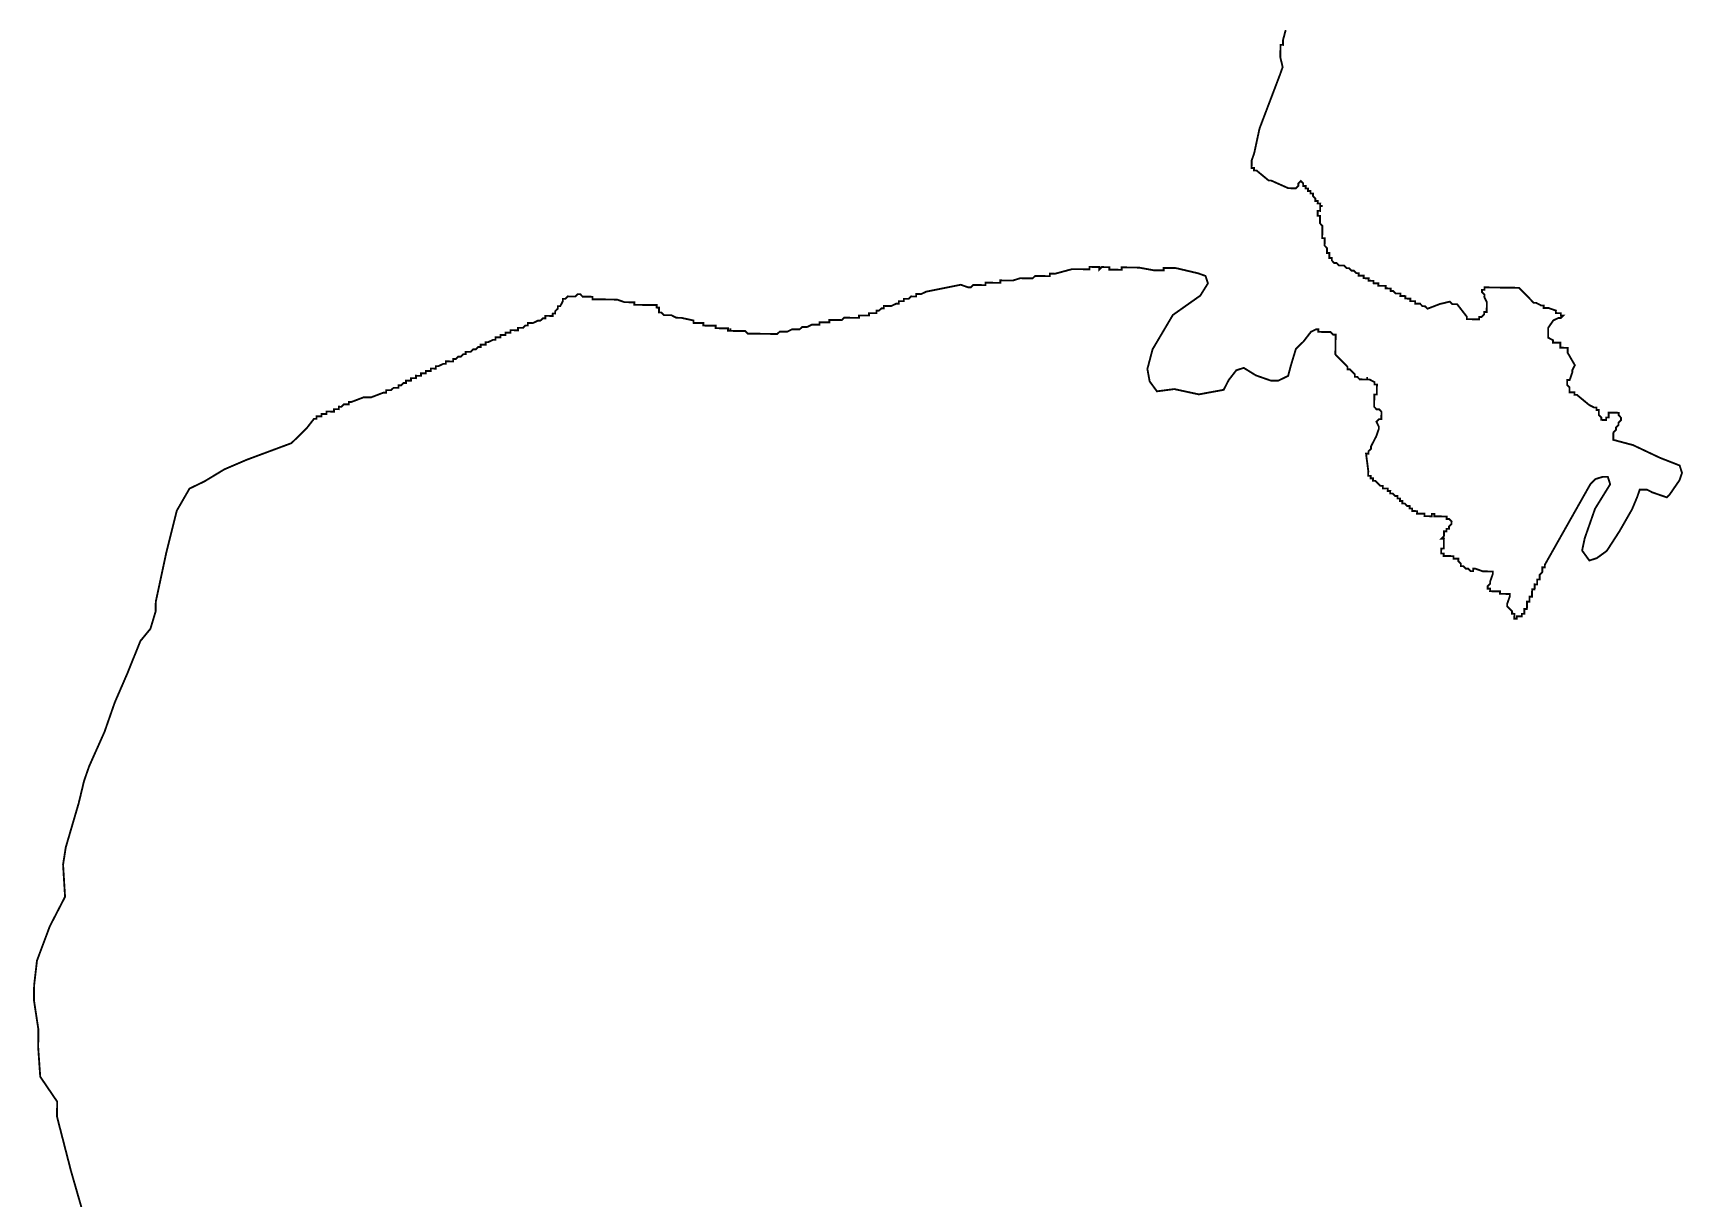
# Model space of a CAD drawing. Header units: metres. Extents: x 257673 to 289848, y 2129691 to 2228029.
# Drawn here: x 260315 to 262959, y 2220556 to 2222424 of the extents above; entities that cross this region are included whole.
import ezdxf

# ---------------------------------------------------------------- set-up
doc = ezdxf.new("R2010")
doc.units = ezdxf.units.M
doc.header["$MEASUREMENT"] = 0
doc.layers.add('HAZARDS LINE', color=1, linetype='Continuous')

msp = doc.modelspace()

# ---------------------------------------------------------------- linework, layer by layer
at = {"layer": 'HAZARDS LINE', "lineweight": 18}
msp.add_lwpolyline([(260499.9, 2220166.1, 2.97, 2.97, 0), (260375.4, 2220599.6, 2.97, 2.97, 0), (260352.9, 2220687, 2.97, 2.97, 0), (260353.3, 2220710.8, 2.97, 2.97, 0), (260326.1, 2220750.8, 2.97, 2.97, 0), (260322.8, 2220798.3, 2.97, 2.97, 0), (260323.2, 2220826.1, 2.97, 2.97, 0), (260316, 2220873.7, 2.97, 2.97, 0), (260316.3, 2220897.4, 2.97, 2.97, 0), (260320.9, 2220937, 2.97, 2.97, 0), (260341.5, 2220992.1, 2.97, 2.97, 0), (260353.7, 2221015.7, 2.97, 2.97, 0), (260365.9, 2221039.3, 2.97, 2.97, 0), (260362.7, 2221090.8, 2.97, 2.97, 0), (260367, 2221118.5, 2.97, 2.97, 0), (260387.8, 2221189.5, 2.97, 2.97, 0), (260396.3, 2221225, 2.97, 2.97, 0), (260404.5, 2221248.6, 2.97, 2.97, 0), (260429.1, 2221303.7, 2.97, 2.97, 0), (260445.6, 2221351, 2.97, 2.97, 0), (260466.1, 2221398.3, 2.97, 2.97, 0), (260486.6, 2221449.4, 2.97, 2.97, 0), (260502.7, 2221469, 2.97, 2.97, 0), (260511, 2221496.6, 2.97, 2.97, 0), (260511.3, 2221512.5, 2.97, 2.97, 0), (260528.2, 2221591.4, 2.97, 2.97, 0), (260545, 2221658.5, 2.97, 2.97, 0), (260565.3, 2221693.8, 2.97, 2.97, 0), (260589.3, 2221705.4, 2.97, 2.97, 0), (260621.2, 2221724.7, 2.97, 2.97, 0), (260657.1, 2221740.1, 2.97, 2.97, 0), (260728.7, 2221766.7, 2.97, 2.97, 0), (260752.8, 2221790.2, 2.97, 2.97, 0), (260764.9, 2221805.8, 2.97, 2.97, 0), (260768.9, 2221805.8, 2.97, 2.97, 0), (260768.9, 2221809.7, 2.97, 2.97, 0), (260772.9, 2221809.7, 2.97, 2.97, 0), (260776.9, 2221809.6, 2.97, 2.97, 0), (260776.9, 2221813.6, 2.97, 2.97, 0), (260780.9, 2221813.5, 2.97, 2.97, 0), (260784.8, 2221813.5, 2.97, 2.97, 0), (260784.9, 2221817.4, 2.97, 2.97, 0), (260788.9, 2221817.4, 2.97, 2.97, 0), (260792.8, 2221817.3, 2.97, 2.97, 0), (260796.8, 2221817.3, 2.97, 2.97, 0), (260796.8, 2221821.2, 2.97, 2.97, 0), (260800.8, 2221821.2, 2.97, 2.97, 0), (260804.7, 2221821.1, 2.97, 2.97, 0), (260804.8, 2221825.1, 2.97, 2.97, 0), (260808.8, 2221825, 2.97, 2.97, 0), (260812.8, 2221828.9, 2.97, 2.97, 0), (260816.7, 2221828.9, 2.97, 2.97, 0), (260820.7, 2221828.8, 2.97, 2.97, 0), (260820.8, 2221832.8, 2.97, 2.97, 0), (260824.7, 2221832.7, 2.97, 2.97, 0), (260844.6, 2221840.3, 2.97, 2.97, 0), (260848.6, 2221840.3, 2.97, 2.97, 0), (260852.5, 2221840.2, 2.97, 2.97, 0), (260856.5, 2221840.2, 2.97, 2.97, 0), (260876.4, 2221847.8, 2.97, 2.97, 0), (260880.4, 2221847.7, 2.97, 2.97, 0), (260880.4, 2221851.7, 2.97, 2.97, 0), (260884.4, 2221851.6, 2.97, 2.97, 0), (260888.3, 2221851.6, 2.97, 2.97, 0), (260892.4, 2221855.5, 2.97, 2.97, 0), (260896.3, 2221855.4, 2.97, 2.97, 0), (260900.3, 2221855.4, 2.97, 2.97, 0), (260900.3, 2221859.3, 2.97, 2.97, 0), (260904.3, 2221859.3, 2.97, 2.97, 0), (260908.3, 2221863.2, 2.97, 2.97, 0), (260912.3, 2221863.1, 2.97, 2.97, 0), (260912.3, 2221867.1, 2.97, 2.97, 0), (260916.3, 2221867, 2.97, 2.97, 0), (260920.2, 2221867, 2.97, 2.97, 0), (260920.3, 2221870.9, 2.97, 2.97, 0), (260924.2, 2221870.9, 2.97, 2.97, 0), (260928.2, 2221870.8, 2.97, 2.97, 0), (260928.3, 2221874.8, 2.97, 2.97, 0), (260932.2, 2221874.7, 2.97, 2.97, 0), (260936.2, 2221874.7, 2.97, 2.97, 0), (260936.2, 2221878.6, 2.97, 2.97, 0), (260940.2, 2221878.6, 2.97, 2.97, 0), (260944.2, 2221878.5, 2.97, 2.97, 0), (260944.2, 2221882.5, 2.97, 2.97, 0), (260948.2, 2221882.4, 2.97, 2.97, 0), (260952.1, 2221882.4, 2.97, 2.97, 0), (260952.2, 2221886.3, 2.97, 2.97, 0), (260956.1, 2221886.3, 2.97, 2.97, 0), (260960.1, 2221886.2, 2.97, 2.97, 0), (260960.2, 2221890.2, 2.97, 2.97, 0), (260964.1, 2221890.1, 2.97, 2.97, 0), (260972.1, 2221893.9, 2.97, 2.97, 0), (260976.1, 2221893.9, 2.97, 2.97, 0), (260976.1, 2221897.9, 2.97, 2.97, 0), (260980.1, 2221897.8, 2.97, 2.97, 0), (260984, 2221897.7, 2.97, 2.97, 0), (260988, 2221897.7, 2.97, 2.97, 0), (260988, 2221901.6, 2.97, 2.97, 0), (260992, 2221901.6, 2.97, 2.97, 0), (260996, 2221905.5, 2.97, 2.97, 0), (261000, 2221905.4, 2.97, 2.97, 0), (261004, 2221909.3, 2.97, 2.97, 0), (261008, 2221909.3, 2.97, 2.97, 0), (261008, 2221913.2, 2.97, 2.97, 0), (261012, 2221913.2, 2.97, 2.97, 0), (261015.9, 2221913.1, 2.97, 2.97, 0), (261019.9, 2221917, 2.97, 2.97, 0), (261023.9, 2221917, 2.97, 2.97, 0), (261027.9, 2221920.9, 2.97, 2.97, 0), (261031.9, 2221920.8, 2.97, 2.97, 0), (261031.9, 2221924.8, 2.97, 2.97, 0), (261035.9, 2221924.7, 2.97, 2.97, 0), (261039.9, 2221924.7, 2.97, 2.97, 0), (261039.9, 2221928.6, 2.97, 2.97, 0), (261043.9, 2221928.6, 2.97, 2.97, 0), (261051.8, 2221932.4, 2.97, 2.97, 0), (261055.8, 2221932.3, 2.97, 2.97, 0), (261055.9, 2221936.3, 2.97, 2.97, 0), (261059.8, 2221936.3, 2.97, 2.97, 0), (261063.8, 2221936.2, 2.97, 2.97, 0), (261063.8, 2221940.2, 2.97, 2.97, 0), (261067.8, 2221940.1, 2.97, 2.97, 0), (261071.7, 2221940, 2.97, 2.97, 0), (261071.8, 2221944, 2.97, 2.97, 0), (261075.8, 2221943.9, 2.97, 2.97, 0), (261079.7, 2221943.9, 2.97, 2.97, 0), (261079.8, 2221947.8, 2.97, 2.97, 0), (261083.7, 2221947.8, 2.97, 2.97, 0), (261087.7, 2221947.7, 2.97, 2.97, 0), (261091.7, 2221947.7, 2.97, 2.97, 0), (261091.7, 2221951.6, 2.97, 2.97, 0), (261095.7, 2221951.6, 2.97, 2.97, 0), (261099.6, 2221951.5, 2.97, 2.97, 0), (261103.6, 2221955.4, 2.97, 2.97, 0), (261107.6, 2221955.4, 2.97, 2.97, 0), (261107.7, 2221959.3, 2.97, 2.97, 0), (261111.6, 2221959.3, 2.97, 2.97, 0), (261115.6, 2221959.2, 2.97, 2.97, 0), (261123.6, 2221963.1, 2.97, 2.97, 0), (261127.5, 2221963, 2.97, 2.97, 0), (261131.5, 2221966.9, 2.97, 2.97, 0), (261135.5, 2221966.8, 2.97, 2.97, 0), (261135.5, 2221970.8, 2.97, 2.97, 0), (261139.5, 2221970.8, 2.97, 2.97, 0), (261143.5, 2221970.7, 2.97, 2.97, 0), (261147.4, 2221970.6, 2.97, 2.97, 0), (261147.5, 2221974.6, 2.97, 2.97, 0), (261151.4, 2221974.5, 2.97, 2.97, 0), (261151.5, 2221978.5, 2.97, 2.97, 0), (261155.5, 2221982.4, 2.97, 2.97, 0), (261155.6, 2221986.4, 2.97, 2.97, 0), (261159.5, 2221986.3, 2.97, 2.97, 0), (261163.6, 2221994.2, 2.97, 2.97, 0), (261163.7, 2221998.1, 2.97, 2.97, 0), (261167.6, 2221998.1, 2.97, 2.97, 0), (261171.6, 2222002, 2.97, 2.97, 0), (261175.6, 2222001.9, 2.97, 2.97, 0), (261183.5, 2222001.8, 2.97, 2.97, 0), (261187.5, 2222005.7, 2.97, 2.97, 0), (261191.5, 2222005.6, 2.97, 2.97, 0), (261195.4, 2222001.6, 2.97, 2.97, 0), (261199.3, 2222001.6, 2.97, 2.97, 0), (261203.3, 2222001.5, 2.97, 2.97, 0), (261207.3, 2222001.5, 2.97, 2.97, 0), (261211.2, 2222001.4, 2.97, 2.97, 0), (261211.2, 2221997.4, 2.97, 2.97, 0), (261215.1, 2221997.4, 2.97, 2.97, 0), (261219.1, 2221997.3, 2.97, 2.97, 0), (261223, 2221997.3, 2.97, 2.97, 0), (261227, 2221997.2, 2.97, 2.97, 0), (261231, 2221997.2, 2.97, 2.97, 0), (261234.9, 2221997.1, 2.97, 2.97, 0), (261238.9, 2221997, 2.97, 2.97, 0), (261242.8, 2221997, 2.97, 2.97, 0), (261246.8, 2221996.9, 2.97, 2.97, 0), (261250.7, 2221996.9, 2.97, 2.97, 0), (261262.6, 2221992.7, 2.97, 2.97, 0), (261266.5, 2221992.7, 2.97, 2.97, 0), (261278.4, 2221992.5, 2.97, 2.97, 0), (261278.3, 2221988.6, 2.97, 2.97, 0), (261282.3, 2221988.5, 2.97, 2.97, 0), (261286.3, 2221988.4, 2.97, 2.97, 0), (261290.2, 2221988.4, 2.97, 2.97, 0), (261294.2, 2221988.3, 2.97, 2.97, 0), (261298.1, 2221988.3, 2.97, 2.97, 0), (261302.1, 2221988.2, 2.97, 2.97, 0), (261306.1, 2221988.2, 2.97, 2.97, 0), (261310, 2221988.1, 2.97, 2.97, 0), (261314, 2221988.1, 2.97, 2.97, 0), (261313.9, 2221984.1, 2.97, 2.97, 0), (261317.9, 2221984, 2.97, 2.97, 0), (261317.8, 2221980.1, 2.97, 2.97, 0), (261317.8, 2221976.1, 2.97, 2.97, 0), (261321.7, 2221976.1, 2.97, 2.97, 0), (261325.6, 2221972, 2.97, 2.97, 0), (261329.6, 2221972, 2.97, 2.97, 0), (261333.5, 2221971.9, 2.97, 2.97, 0), (261337.5, 2221971.9, 2.97, 2.97, 0), (261345.4, 2221967.8, 2.97, 2.97, 0), (261353.3, 2221967.7, 2.97, 2.97, 0), (261373, 2221963.4, 2.97, 2.97, 0), (261373, 2221959.5, 2.97, 2.97, 0), (261376.9, 2221959.4, 2.97, 2.97, 0), (261380.9, 2221959.4, 2.97, 2.97, 0), (261388.8, 2221959.3, 2.97, 2.97, 0), (261388.7, 2221955.3, 2.97, 2.97, 0), (261392.7, 2221955.2, 2.97, 2.97, 0), (261396.7, 2221955.2, 2.97, 2.97, 0), (261400.6, 2221955.1, 2.97, 2.97, 0), (261408.5, 2221955, 2.97, 2.97, 0), (261408.5, 2221951.1, 2.97, 2.97, 0), (261412.4, 2221951, 2.97, 2.97, 0), (261416.4, 2221950.9, 2.97, 2.97, 0), (261420.4, 2221950.9, 2.97, 2.97, 0), (261424.3, 2221950.8, 2.97, 2.97, 0), (261428.3, 2221950.8, 2.97, 2.97, 0), (261428.2, 2221946.8, 2.97, 2.97, 0), (261432.2, 2221946.8, 2.97, 2.97, 0), (261432.2, 2221950.7, 2.97, 2.97, 0), (261432.2, 2221946.8, 2.97, 2.97, 0), (261436.1, 2221946.7, 2.97, 2.97, 0), (261440.1, 2221946.6, 2.97, 2.97, 0), (261444, 2221946.6, 2.97, 2.97, 0), (261448, 2221946.5, 2.97, 2.97, 0), (261455.9, 2221946.4, 2.97, 2.97, 0), (261459.8, 2221942.4, 2.97, 2.97, 0), (261463.8, 2221942.3, 2.97, 2.97, 0), (261467.7, 2221942.3, 2.97, 2.97, 0), (261487.5, 2221942, 2.97, 2.97, 0), (261491.5, 2221941.9, 2.97, 2.97, 0), (261495.5, 2221941.9, 2.97, 2.97, 0), (261499.4, 2221941.8, 2.97, 2.97, 0), (261503.4, 2221941.8, 2.97, 2.97, 0), (261507.3, 2221941.7, 2.97, 2.97, 0), (261511.3, 2221945.6, 2.97, 2.97, 0), (261515.3, 2221945.6, 2.97, 2.97, 0), (261519.3, 2221945.5, 2.97, 2.97, 0), (261523.2, 2221945.4, 2.97, 2.97, 0), (261531.2, 2221949.3, 2.97, 2.97, 0), (261535.2, 2221949.2, 2.97, 2.97, 0), (261539.1, 2221949.2, 2.97, 2.97, 0), (261543.1, 2221949.1, 2.97, 2.97, 0), (261547.1, 2221953, 2.97, 2.97, 0), (261551, 2221953, 2.97, 2.97, 0), (261555, 2221952.9, 2.97, 2.97, 0), (261563, 2221956.8, 2.97, 2.97, 0), (261566.9, 2221956.7, 2.97, 2.97, 0), (261570.9, 2221956.6, 2.97, 2.97, 0), (261574.9, 2221956.6, 2.97, 2.97, 0), (261574.9, 2221960.5, 2.97, 2.97, 0), (261578.9, 2221960.5, 2.97, 2.97, 0), (261586.8, 2221960.4, 2.97, 2.97, 0), (261590.8, 2221960.3, 2.97, 2.97, 0), (261590.8, 2221964.3, 2.97, 2.97, 0), (261594.8, 2221964.2, 2.97, 2.97, 0), (261602.7, 2221964.1, 2.97, 2.97, 0), (261606.6, 2221964.1, 2.97, 2.97, 0), (261610.6, 2221964, 2.97, 2.97, 0), (261614.6, 2221967.9, 2.97, 2.97, 0), (261622.5, 2221967.8, 2.97, 2.97, 0), (261626.5, 2221967.7, 2.97, 2.97, 0), (261630.5, 2221967.7, 2.97, 2.97, 0), (261634.4, 2221967.6, 2.97, 2.97, 0), (261638.4, 2221967.6, 2.97, 2.97, 0), (261638.4, 2221971.5, 2.97, 2.97, 0), (261642.4, 2221971.5, 2.97, 2.97, 0), (261646.3, 2221971.4, 2.97, 2.97, 0), (261650.3, 2221971.3, 2.97, 2.97, 0), (261654.3, 2221971.3, 2.97, 2.97, 0), (261654.3, 2221975.2, 2.97, 2.97, 0), (261658.3, 2221975.2, 2.97, 2.97, 0), (261662.2, 2221975.1, 2.97, 2.97, 0), (261666.2, 2221975.1, 2.97, 2.97, 0), (261666.3, 2221979, 2.97, 2.97, 0), (261670.2, 2221979, 2.97, 2.97, 0), (261674.2, 2221982.9, 2.97, 2.97, 0), (261678.2, 2221982.8, 2.97, 2.97, 0), (261678.2, 2221986.8, 2.97, 2.97, 0), (261686.2, 2221986.7, 2.97, 2.97, 0), (261690.1, 2221986.6, 2.97, 2.97, 0), (261698.1, 2221990.5, 2.97, 2.97, 0), (261702.1, 2221990.4, 2.97, 2.97, 0), (261702.1, 2221994.4, 2.97, 2.97, 0), (261706.1, 2221994.3, 2.97, 2.97, 0), (261710, 2221994.3, 2.97, 2.97, 0), (261710.1, 2221998.2, 2.97, 2.97, 0), (261714, 2221998.2, 2.97, 2.97, 0), (261718, 2221998.1, 2.97, 2.97, 0), (261722, 2222002, 2.97, 2.97, 0), (261726, 2222001.9, 2.97, 2.97, 0), (261729.9, 2222001.9, 2.97, 2.97, 0), (261730, 2222005.8, 2.97, 2.97, 0), (261734, 2222005.8, 2.97, 2.97, 0), (261737.9, 2222005.7, 2.97, 2.97, 0), (261745.9, 2222009.6, 2.97, 2.97, 0), (261801.5, 2222020.7, 2.97, 2.97, 0), (261813.3, 2222016.5, 2.97, 2.97, 0), (261817.3, 2222016.5, 2.97, 2.97, 0), (261821.3, 2222020.4, 2.97, 2.97, 0), (261825.2, 2222020.3, 2.97, 2.97, 0), (261829.2, 2222020.3, 2.97, 2.97, 0), (261833.1, 2222020.2, 2.97, 2.97, 0), (261837.1, 2222020.1, 2.97, 2.97, 0), (261841.1, 2222020.1, 2.97, 2.97, 0), (261841.1, 2222024.1, 2.97, 2.97, 0), (261845.1, 2222024, 2.97, 2.97, 0), (261849, 2222023.9, 2.97, 2.97, 0), (261853, 2222023.9, 2.97, 2.97, 0), (261857, 2222023.8, 2.97, 2.97, 0), (261860.9, 2222023.8, 2.97, 2.97, 0), (261864.9, 2222023.7, 2.97, 2.97, 0), (261864.9, 2222027.7, 2.97, 2.97, 0), (261868.9, 2222027.6, 2.97, 2.97, 0), (261872.8, 2222027.6, 2.97, 2.97, 0), (261876.8, 2222027.5, 2.97, 2.97, 0), (261880.8, 2222027.4, 2.97, 2.97, 0), (261884.7, 2222027.4, 2.97, 2.97, 0), (261896.7, 2222031.2, 2.97, 2.97, 0), (261900.6, 2222031.1, 2.97, 2.97, 0), (261904.6, 2222031.1, 2.97, 2.97, 0), (261908.5, 2222031, 2.97, 2.97, 0), (261912.5, 2222030.9, 2.97, 2.97, 0), (261916.5, 2222030.9, 2.97, 2.97, 0), (261920.5, 2222034.8, 2.97, 2.97, 0), (261924.4, 2222034.7, 2.97, 2.97, 0), (261928.4, 2222034.7, 2.97, 2.97, 0), (261932.3, 2222034.6, 2.97, 2.97, 0), (261936.3, 2222034.6, 2.97, 2.97, 0), (261940.3, 2222034.5, 2.97, 2.97, 0), (261944.2, 2222034.5, 2.97, 2.97, 0), (261944.3, 2222038.4, 2.97, 2.97, 0), (261948.2, 2222038.4, 2.97, 2.97, 0), (261952.2, 2222038.3, 2.97, 2.97, 0), (261980, 2222045.8, 2.97, 2.97, 0), (261995.9, 2222045.6, 2.97, 2.97, 0), (261999.8, 2222045.5, 2.97, 2.97, 0), (262003.8, 2222045.5, 2.97, 2.97, 0), (262007.7, 2222045.4, 2.97, 2.97, 0), (262007.8, 2222049.4, 2.97, 2.97, 0), (262011.7, 2222049.3, 2.97, 2.97, 0), (262015.7, 2222049.3, 2.97, 2.97, 0), (262019.7, 2222049.2, 2.97, 2.97, 0), (262023.6, 2222049.2, 2.97, 2.97, 0), (262023.6, 2222045.2, 2.97, 2.97, 0), (262027.6, 2222049.1, 2.97, 2.97, 0), (262031.5, 2222049, 2.97, 2.97, 0), (262035.5, 2222049, 2.97, 2.97, 0), (262039.5, 2222048.9, 2.97, 2.97, 0), (262039.4, 2222045, 2.97, 2.97, 0), (262043.4, 2222044.9, 2.97, 2.97, 0), (262047.3, 2222044.9, 2.97, 2.97, 0), (262055.2, 2222044.7, 2.97, 2.97, 0), (262059.2, 2222044.7, 2.97, 2.97, 0), (262059.3, 2222048.6, 2.97, 2.97, 0), (262087, 2222048.2, 2.97, 2.97, 0), (262110.7, 2222043.9, 2.97, 2.97, 0), (262114.6, 2222043.9, 2.97, 2.97, 0), (262122.5, 2222043.8, 2.97, 2.97, 0), (262126.5, 2222043.7, 2.97, 2.97, 0), (262126.6, 2222047.7, 2.97, 2.97, 0), (262130.5, 2222047.6, 2.97, 2.97, 0), (262134.5, 2222047.6, 2.97, 2.97, 0), (262138.4, 2222047.5, 2.97, 2.97, 0), (262142.4, 2222047.5, 2.97, 2.97, 0), (262146.3, 2222047.4, 2.97, 2.97, 0), (262181.9, 2222039, 2.97, 2.97, 0), (262193.7, 2222034.8, 2.97, 2.97, 0), (262197.5, 2222022.9, 2.97, 2.97, 0), (262185.3, 2222003.3, 2.97, 2.97, 0), (262141.3, 2221972.2, 2.97, 2.97, 0), (262108.8, 2221917.2, 2.97, 2.97, 0), (262100.5, 2221885.7, 2.97, 2.97, 0), (262104.1, 2221865.8, 2.97, 2.97, 0), (262115.8, 2221849.8, 2.97, 2.97, 0), (262143.6, 2221853.4, 2.97, 2.97, 0), (262183, 2221844.9, 2.97, 2.97, 0), (262222.7, 2221852.2, 2.97, 2.97, 0), (262230.9, 2221868, 2.97, 2.97, 0), (262243, 2221883.6, 2.97, 2.97, 0), (262254.9, 2221887.4, 2.97, 2.97, 0), (262274.5, 2221875.3, 2.97, 2.97, 0), (262298.2, 2221867, 2.97, 2.97, 0), (262310.1, 2221866.8, 2.97, 2.97, 0), (262326, 2221874.5, 2.97, 2.97, 0), (262330.2, 2221890.3, 2.97, 2.97, 0), (262338.5, 2221917.9, 2.97, 2.97, 0), (262350.6, 2221929.6, 2.97, 2.97, 0), (262362.7, 2221945.3, 2.97, 2.97, 0), (262370.6, 2221949.1, 2.97, 2.97, 0), (262374.6, 2221949.1, 2.97, 2.97, 0), (262374.5, 2221945.1, 2.97, 2.97, 0), (262378.5, 2221945.1, 2.97, 2.97, 0), (262382.5, 2221945, 2.97, 2.97, 0), (262386.4, 2221944.9, 2.97, 2.97, 0), (262390.4, 2221944.9, 2.97, 2.97, 0), (262394.3, 2221944.8, 2.97, 2.97, 0), (262398.2, 2221940.8, 2.97, 2.97, 0), (262402.2, 2221940.8, 2.97, 2.97, 0), (262402.1, 2221936.8, 2.97, 2.97, 0), (262402.1, 2221932.8, 2.97, 2.97, 0), (262402, 2221928.9, 2.97, 2.97, 0), (262402, 2221924.9, 2.97, 2.97, 0), (262401.9, 2221921, 2.97, 2.97, 0), (262401.9, 2221917, 2.97, 2.97, 0), (262401.8, 2221913, 2.97, 2.97, 0), (262401.7, 2221909.1, 2.97, 2.97, 0), (262405.6, 2221905.1, 2.97, 2.97, 0), (262409.5, 2221901.1, 2.97, 2.97, 0), (262421.3, 2221889, 2.97, 2.97, 0), (262421.2, 2221885, 2.97, 2.97, 0), (262425.2, 2221885, 2.97, 2.97, 0), (262433, 2221877, 2.97, 2.97, 0), (262432.9, 2221873, 2.97, 2.97, 0), (262436.9, 2221872.9, 2.97, 2.97, 0), (262440.8, 2221868.9, 2.97, 2.97, 0), (262444.7, 2221868.9, 2.97, 2.97, 0), (262448.7, 2221868.8, 2.97, 2.97, 0), (262452.6, 2221868.8, 2.97, 2.97, 0), (262452.7, 2221872.7, 2.97, 2.97, 0), (262452.6, 2221868.8, 2.97, 2.97, 0), (262456.6, 2221868.7, 2.97, 2.97, 0), (262464.5, 2221864.6, 2.97, 2.97, 0), (262464.4, 2221860.7, 2.97, 2.97, 0), (262468.4, 2221860.6, 2.97, 2.97, 0), (262468.3, 2221856.6, 2.97, 2.97, 0), (262468.2, 2221848.7, 2.97, 2.97, 0), (262468.1, 2221844.8, 2.97, 2.97, 0), (262464.2, 2221844.8, 2.97, 2.97, 0), (262463.9, 2221825, 2.97, 2.97, 0), (262467.8, 2221821, 2.97, 2.97, 0), (262471.8, 2221821, 2.97, 2.97, 0), (262475.7, 2221816.9, 2.97, 2.97, 0), (262475.6, 2221813, 2.97, 2.97, 0), (262475.5, 2221809, 2.97, 2.97, 0), (262475.5, 2221805.1, 2.97, 2.97, 0), (262471.5, 2221805.1, 2.97, 2.97, 0), (262467.5, 2221801.2, 2.97, 2.97, 0), (262471.4, 2221793.2, 2.97, 2.97, 0), (262471.3, 2221789.3, 2.97, 2.97, 0), (262467.2, 2221777.5, 2.97, 2.97, 0), (262459, 2221761.7, 2.97, 2.97, 0), (262459, 2221757.8, 2.97, 2.97, 0), (262454.9, 2221753.9, 2.97, 2.97, 0), (262454.9, 2221749.9, 2.97, 2.97, 0), (262450.9, 2221750, 2.97, 2.97, 0), (262454.5, 2221722.2, 2.97, 2.97, 0), (262454.4, 2221718.2, 2.97, 2.97, 0), (262454.4, 2221714.3, 2.97, 2.97, 0), (262458.3, 2221714.2, 2.97, 2.97, 0), (262458.3, 2221710.3, 2.97, 2.97, 0), (262462.2, 2221710.2, 2.97, 2.97, 0), (262462.2, 2221706.2, 2.97, 2.97, 0), (262466.1, 2221706.2, 2.97, 2.97, 0), (262470, 2221702.2, 2.97, 2.97, 0), (262473.9, 2221698.2, 2.97, 2.97, 0), (262477.9, 2221698.1, 2.97, 2.97, 0), (262477.9, 2221694.1, 2.97, 2.97, 0), (262481.8, 2221694.1, 2.97, 2.97, 0), (262485.8, 2221694, 2.97, 2.97, 0), (262485.7, 2221690.1, 2.97, 2.97, 0), (262489.7, 2221690, 2.97, 2.97, 0), (262489.6, 2221686, 2.97, 2.97, 0), (262493.6, 2221686, 2.97, 2.97, 0), (262497.5, 2221682, 2.97, 2.97, 0), (262501.4, 2221681.9, 2.97, 2.97, 0), (262501.4, 2221678, 2.97, 2.97, 0), (262505.3, 2221677.9, 2.97, 2.97, 0), (262505.3, 2221673.9, 2.97, 2.97, 0), (262509.2, 2221673.9, 2.97, 2.97, 0), (262509.2, 2221669.9, 2.97, 2.97, 0), (262513.1, 2221669.9, 2.97, 2.97, 0), (262517, 2221665.9, 2.97, 2.97, 0), (262521, 2221665.8, 2.97, 2.97, 0), (262520.9, 2221661.8, 2.97, 2.97, 0), (262524.9, 2221661.8, 2.97, 2.97, 0), (262524.8, 2221657.8, 2.97, 2.97, 0), (262528.8, 2221657.8, 2.97, 2.97, 0), (262532.8, 2221657.7, 2.97, 2.97, 0), (262532.7, 2221653.7, 2.97, 2.97, 0), (262536.7, 2221653.7, 2.97, 2.97, 0), (262540.6, 2221653.6, 2.97, 2.97, 0), (262544.6, 2221653.6, 2.97, 2.97, 0), (262544.5, 2221649.6, 2.97, 2.97, 0), (262548.5, 2221649.6, 2.97, 2.97, 0), (262552.4, 2221649.5, 2.97, 2.97, 0), (262556.4, 2221649.4, 2.97, 2.97, 0), (262556.5, 2221653.4, 2.97, 2.97, 0), (262560.4, 2221653.4, 2.97, 2.97, 0), (262560.4, 2221649.4, 2.97, 2.97, 0), (262564.3, 2221649.3, 2.97, 2.97, 0), (262568.3, 2221649.3, 2.97, 2.97, 0), (262572.2, 2221649.2, 2.97, 2.97, 0), (262576.2, 2221649.2, 2.97, 2.97, 0), (262580.2, 2221649.1, 2.97, 2.97, 0), (262580.1, 2221645.1, 2.97, 2.97, 0), (262584.1, 2221645.1, 2.97, 2.97, 0), (262588, 2221641.1, 2.97, 2.97, 0), (262587.9, 2221637.1, 2.97, 2.97, 0), (262583.9, 2221633.2, 2.97, 2.97, 0), (262583.8, 2221629.3, 2.97, 2.97, 0), (262579.9, 2221629.3, 2.97, 2.97, 0), (262579.8, 2221625.4, 2.97, 2.97, 0), (262575.9, 2221625.4, 2.97, 2.97, 0), (262575.8, 2221621.4, 2.97, 2.97, 0), (262575.7, 2221617.5, 2.97, 2.97, 0), (262571.7, 2221613.6, 2.97, 2.97, 0), (262575.7, 2221613.5, 2.97, 2.97, 0), (262575.6, 2221609.6, 2.97, 2.97, 0), (262575.6, 2221605.6, 2.97, 2.97, 0), (262575.5, 2221601.7, 2.97, 2.97, 0), (262575.5, 2221597.7, 2.97, 2.97, 0), (262571.5, 2221597.7, 2.97, 2.97, 0), (262571.4, 2221593.8, 2.97, 2.97, 0), (262571.4, 2221589.8, 2.97, 2.97, 0), (262575.3, 2221589.8, 2.97, 2.97, 0), (262575.3, 2221585.8, 2.97, 2.97, 0), (262579.2, 2221585.8, 2.97, 2.97, 0), (262583.2, 2221585.7, 2.97, 2.97, 0), (262587.2, 2221585.6, 2.97, 2.97, 0), (262591.1, 2221585.6, 2.97, 2.97, 0), (262591.1, 2221581.6, 2.97, 2.97, 0), (262595, 2221581.6, 2.97, 2.97, 0), (262599, 2221581.5, 2.97, 2.97, 0), (262598.9, 2221577.6, 2.97, 2.97, 0), (262602.8, 2221573.5, 2.97, 2.97, 0), (262602.8, 2221569.6, 2.97, 2.97, 0), (262606.7, 2221569.5, 2.97, 2.97, 0), (262610.6, 2221565.5, 2.97, 2.97, 0), (262614.6, 2221565.4, 2.97, 2.97, 0), (262618.5, 2221561.4, 2.97, 2.97, 0), (262622.5, 2221561.4, 2.97, 2.97, 0), (262622.5, 2221565.3, 2.97, 2.97, 0), (262626.5, 2221565.3, 2.97, 2.97, 0), (262638.3, 2221561.1, 2.97, 2.97, 0), (262642.2, 2221561.1, 2.97, 2.97, 0), (262646.2, 2221561, 2.97, 2.97, 0), (262654.1, 2221560.9, 2.97, 2.97, 0), (262654.1, 2221557, 2.97, 2.97, 0), (262649.9, 2221545.1, 2.97, 2.97, 0), (262649.9, 2221541.2, 2.97, 2.97, 0), (262645.9, 2221537.3, 2.97, 2.97, 0), (262645.8, 2221533.3, 2.97, 2.97, 0), (262649.8, 2221533.3, 2.97, 2.97, 0), (262649.7, 2221529.3, 2.97, 2.97, 0), (262653.7, 2221529.2, 2.97, 2.97, 0), (262657.6, 2221529.2, 2.97, 2.97, 0), (262661.6, 2221529.1, 2.97, 2.97, 0), (262665.5, 2221529.1, 2.97, 2.97, 0), (262665.5, 2221525.1, 2.97, 2.97, 0), (262669.4, 2221525.1, 2.97, 2.97, 0), (262673.4, 2221525, 2.97, 2.97, 0), (262677.4, 2221524.9, 2.97, 2.97, 0), (262681.3, 2221524.9, 2.97, 2.97, 0), (262681.3, 2221520.9, 2.97, 2.97, 0), (262677.1, 2221509.1, 2.97, 2.97, 0), (262677.1, 2221505.1, 2.97, 2.97, 0), (262681, 2221501.1, 2.97, 2.97, 0), (262684.9, 2221497.1, 2.97, 2.97, 0), (262684.8, 2221493.2, 2.97, 2.97, 0), (262688.8, 2221493.1, 2.97, 2.97, 0), (262688.7, 2221489.1, 2.97, 2.97, 0), (262688.7, 2221485.2, 2.97, 2.97, 0), (262692.6, 2221485.1, 2.97, 2.97, 0), (262692.7, 2221489.1, 2.97, 2.97, 0), (262696.6, 2221489, 2.97, 2.97, 0), (262700.6, 2221489, 2.97, 2.97, 0), (262700.7, 2221492.9, 2.97, 2.97, 0), (262704.6, 2221492.9, 2.97, 2.97, 0), (262704.7, 2221496.8, 2.97, 2.97, 0), (262704.7, 2221500.8, 2.97, 2.97, 0), (262708.7, 2221500.7, 2.97, 2.97, 0), (262708.8, 2221504.7, 2.97, 2.97, 0), (262708.8, 2221508.7, 2.97, 2.97, 0), (262708.9, 2221512.6, 2.97, 2.97, 0), (262712.8, 2221512.6, 2.97, 2.97, 0), (262712.9, 2221516.5, 2.97, 2.97, 0), (262712.9, 2221520.5, 2.97, 2.97, 0), (262716.9, 2221520.4, 2.97, 2.97, 0), (262717, 2221524.4, 2.97, 2.97, 0), (262717, 2221528.3, 2.97, 2.97, 0), (262717.1, 2221532.3, 2.97, 2.97, 0), (262721, 2221532.2, 2.97, 2.97, 0), (262721.1, 2221536.2, 2.97, 2.97, 0), (262721.1, 2221540.2, 2.97, 2.97, 0), (262725.1, 2221540.1, 2.97, 2.97, 0), (262725.2, 2221544.1, 2.97, 2.97, 0), (262725.2, 2221548, 2.97, 2.97, 0), (262729.2, 2221548, 2.97, 2.97, 0), (262729.2, 2221551.9, 2.97, 2.97, 0), (262729.3, 2221555.9, 2.97, 2.97, 0), (262733.3, 2221559.8, 2.97, 2.97, 0), (262733.4, 2221563.7, 2.97, 2.97, 0), (262733.4, 2221567.7, 2.97, 2.97, 0), (262737.4, 2221567.6, 2.97, 2.97, 0), (262737.4, 2221571.6, 2.97, 2.97, 0), (262810.6, 2221701.2, 2.97, 2.97, 0), (262818.6, 2221709.1, 2.97, 2.97, 0), (262830.5, 2221712.8, 2.97, 2.97, 0), (262838.4, 2221712.7, 2.97, 2.97, 0), (262842.2, 2221700.8, 2.97, 2.97, 0), (262817.9, 2221661.5, 2.97, 2.97, 0), (262801.4, 2221614.3, 2.97, 2.97, 0), (262797.2, 2221594.5, 2.97, 2.97, 0), (262808.8, 2221578.5, 2.97, 2.97, 0), (262820.7, 2221582.3, 2.97, 2.97, 0), (262836.7, 2221593.9, 2.97, 2.97, 0), (262857, 2221625.3, 2.97, 2.97, 0), (262877.3, 2221660.7, 2.97, 2.97, 0), (262885.5, 2221680.4, 2.97, 2.97, 0), (262889.6, 2221692.2, 2.97, 2.97, 0), (262901.5, 2221692, 2.97, 2.97, 0), (262909.4, 2221687.9, 2.97, 2.97, 0), (262933, 2221679.7, 2.97, 2.97, 0), (262937, 2221683.6, 2.97, 2.97, 0), (262945.1, 2221695.4, 2.97, 2.97, 0), (262953.2, 2221707.1, 2.97, 2.97, 0), (262957.3, 2221718.9, 2.97, 2.97, 0), (262953.5, 2221730.9, 2.97, 2.97, 0), (262922, 2221743.2, 2.97, 2.97, 0), (262878.8, 2221763.6, 2.97, 2.97, 0), (262847.2, 2221772, 2.97, 2.97, 0), (262847.3, 2221779.9, 2.97, 2.97, 0), (262847.4, 2221783.9, 2.97, 2.97, 0), (262851.4, 2221787.8, 2.97, 2.97, 0), (262851.5, 2221791.7, 2.97, 2.97, 0), (262855.5, 2221795.6, 2.97, 2.97, 0), (262855.5, 2221799.6, 2.97, 2.97, 0), (262859.5, 2221803.5, 2.97, 2.97, 0), (262859.6, 2221807.5, 2.97, 2.97, 0), (262855.7, 2221811.5, 2.97, 2.97, 0), (262855.8, 2221815.4, 2.97, 2.97, 0), (262851.8, 2221815.5, 2.97, 2.97, 0), (262847.8, 2221815.6, 2.97, 2.97, 0), (262843.9, 2221815.6, 2.97, 2.97, 0), (262839.9, 2221815.7, 2.97, 2.97, 0), (262839.9, 2221811.7, 2.97, 2.97, 0), (262839.8, 2221807.8, 2.97, 2.97, 0), (262835.8, 2221807.8, 2.97, 2.97, 0), (262835.8, 2221803.9, 2.97, 2.97, 0), (262831.8, 2221803.9, 2.97, 2.97, 0), (262827.9, 2221804, 2.97, 2.97, 0), (262827.9, 2221807.9, 2.97, 2.97, 0), (262824, 2221811.9, 2.97, 2.97, 0), (262824.1, 2221815.9, 2.97, 2.97, 0), (262824.1, 2221819.9, 2.97, 2.97, 0), (262820.2, 2221819.9, 2.97, 2.97, 0), (262820.2, 2221823.9, 2.97, 2.97, 0), (262816.3, 2221823.9, 2.97, 2.97, 0), (262808.4, 2221828, 2.97, 2.97, 0), (262788.9, 2221844.1, 2.97, 2.97, 0), (262784.9, 2221844.2, 2.97, 2.97, 0), (262785, 2221848.1, 2.97, 2.97, 0), (262781, 2221848.2, 2.97, 2.97, 0), (262777, 2221848.3, 2.97, 2.97, 0), (262777.1, 2221852.2, 2.97, 2.97, 0), (262777.1, 2221856.2, 2.97, 2.97, 0), (262773.2, 2221860.2, 2.97, 2.97, 0), (262773.3, 2221864.2, 2.97, 2.97, 0), (262773.4, 2221868.1, 2.97, 2.97, 0), (262777.3, 2221868.1, 2.97, 2.97, 0), (262781.4, 2221879.9, 2.97, 2.97, 0), (262781.5, 2221883.8, 2.97, 2.97, 0), (262785.6, 2221891.7, 2.97, 2.97, 0), (262774, 2221911.7, 2.97, 2.97, 0), (262774, 2221915.6, 2.97, 2.97, 0), (262774.1, 2221919.6, 2.97, 2.97, 0), (262770.1, 2221919.6, 2.97, 2.97, 0), (262766.2, 2221919.7, 2.97, 2.97, 0), (262762.2, 2221919.8, 2.97, 2.97, 0), (262762.3, 2221923.7, 2.97, 2.97, 0), (262762.3, 2221927.7, 2.97, 2.97, 0), (262758.4, 2221927.7, 2.97, 2.97, 0), (262754.4, 2221927.8, 2.97, 2.97, 0), (262750.5, 2221927.8, 2.97, 2.97, 0), (262750.5, 2221931.8, 2.97, 2.97, 0), (262742.7, 2221935.9, 2.97, 2.97, 0), (262742.9, 2221951.7, 2.97, 2.97, 0), (262751, 2221963.5, 2.97, 2.97, 0), (262758.9, 2221967.3, 2.97, 2.97, 0), (262762.9, 2221967.3, 2.97, 2.97, 0), (262766.9, 2221971.2, 2.97, 2.97, 0), (262763, 2221971.2, 2.97, 2.97, 0), (262763, 2221975.2, 2.97, 2.97, 0), (262759.1, 2221975.2, 2.97, 2.97, 0), (262755.1, 2221975.3, 2.97, 2.97, 0), (262755.2, 2221979.3, 2.97, 2.97, 0), (262743.3, 2221983.4, 2.97, 2.97, 0), (262739.4, 2221983.4, 2.97, 2.97, 0), (262735.4, 2221983.5, 2.97, 2.97, 0), (262735.5, 2221987.5, 2.97, 2.97, 0), (262731.5, 2221987.5, 2.97, 2.97, 0), (262723.7, 2221991.6, 2.97, 2.97, 0), (262719.7, 2221991.6, 2.97, 2.97, 0), (262715.8, 2221995.7, 2.97, 2.97, 0), (262696.3, 2222015.7, 2.97, 2.97, 0), (262692.3, 2222015.8, 2.97, 2.97, 0), (262688.4, 2222015.9, 2.97, 2.97, 0), (262684.4, 2222015.9, 2.97, 2.97, 0), (262680.4, 2222016, 2.97, 2.97, 0), (262676.5, 2222016, 2.97, 2.97, 0), (262672.5, 2222016.1, 2.97, 2.97, 0), (262668.6, 2222016.1, 2.97, 2.97, 0), (262664.6, 2222016.2, 2.97, 2.97, 0), (262660.7, 2222016.3, 2.97, 2.97, 0), (262656.7, 2222016.3, 2.97, 2.97, 0), (262652.7, 2222016.4, 2.97, 2.97, 0), (262648.8, 2222016.4, 2.97, 2.97, 0), (262644.8, 2222016.5, 2.97, 2.97, 0), (262640.9, 2222016.5, 2.97, 2.97, 0), (262640.8, 2222012.6, 2.97, 2.97, 0), (262636.8, 2222012.6, 2.97, 2.97, 0), (262636.8, 2222008.7, 2.97, 2.97, 0), (262640.7, 2222004.7, 2.97, 2.97, 0), (262640.6, 2222000.7, 2.97, 2.97, 0), (262644.5, 2221992.7, 2.97, 2.97, 0), (262644.4, 2221988.8, 2.97, 2.97, 0), (262644.4, 2221984.8, 2.97, 2.97, 0), (262644.3, 2221980.9, 2.97, 2.97, 0), (262644.3, 2221976.9, 2.97, 2.97, 0), (262640.3, 2221976.9, 2.97, 2.97, 0), (262640.2, 2221973, 2.97, 2.97, 0), (262636.2, 2221969.1, 2.97, 2.97, 0), (262632.3, 2221969.1, 2.97, 2.97, 0), (262632.2, 2221965.2, 2.97, 2.97, 0), (262628.2, 2221965.2, 2.97, 2.97, 0), (262624.3, 2221965.3, 2.97, 2.97, 0), (262620.3, 2221965.4, 2.97, 2.97, 0), (262616.4, 2221965.4, 2.97, 2.97, 0), (262612.4, 2221965.5, 2.97, 2.97, 0), (262612.5, 2221969.4, 2.97, 2.97, 0), (262596.9, 2221989.5, 2.97, 2.97, 0), (262593, 2221989.5, 2.97, 2.97, 0), (262589, 2221989.6, 2.97, 2.97, 0), (262585.1, 2221993.6, 2.97, 2.97, 0), (262569.2, 2221989.8, 2.97, 2.97, 0), (262549.3, 2221982.2, 2.97, 2.97, 0), (262545.4, 2221986.2, 2.97, 2.97, 0), (262541.4, 2221986.3, 2.97, 2.97, 0), (262537.5, 2221990.3, 2.97, 2.97, 0), (262533.6, 2221990.4, 2.97, 2.97, 0), (262529.6, 2221990.4, 2.97, 2.97, 0), (262529.7, 2221994.4, 2.97, 2.97, 0), (262525.7, 2221994.4, 2.97, 2.97, 0), (262521.8, 2221994.5, 2.97, 2.97, 0), (262521.8, 2221998.4, 2.97, 2.97, 0), (262517.9, 2221998.5, 2.97, 2.97, 0), (262513.9, 2221998.6, 2.97, 2.97, 0), (262514, 2222002.5, 2.97, 2.97, 0), (262510, 2222002.6, 2.97, 2.97, 0), (262506, 2222002.6, 2.97, 2.97, 0), (262506.1, 2222006.6, 2.97, 2.97, 0), (262502.1, 2222006.7, 2.97, 2.97, 0), (262498.2, 2222006.7, 2.97, 2.97, 0), (262494.3, 2222010.7, 2.97, 2.97, 0), (262490.3, 2222010.8, 2.97, 2.97, 0), (262490.4, 2222014.7, 2.97, 2.97, 0), (262486.4, 2222014.8, 2.97, 2.97, 0), (262482.5, 2222014.9, 2.97, 2.97, 0), (262482.5, 2222018.8, 2.97, 2.97, 0), (262478.5, 2222018.9, 2.97, 2.97, 0), (262474.6, 2222018.9, 2.97, 2.97, 0), (262470.6, 2222019, 2.97, 2.97, 0), (262470.7, 2222022.9, 2.97, 2.97, 0), (262466.7, 2222023, 2.97, 2.97, 0), (262462.8, 2222023.1, 2.97, 2.97, 0), (262462.8, 2222027, 2.97, 2.97, 0), (262458.9, 2222027.1, 2.97, 2.97, 0), (262454.9, 2222027.1, 2.97, 2.97, 0), (262455, 2222031.1, 2.97, 2.97, 0), (262451, 2222031.1, 2.97, 2.97, 0), (262447, 2222031.2, 2.97, 2.97, 0), (262447.1, 2222035.2, 2.97, 2.97, 0), (262443.1, 2222035.2, 2.97, 2.97, 0), (262439.2, 2222035.3, 2.97, 2.97, 0), (262439.2, 2222039.2, 2.97, 2.97, 0), (262435.3, 2222039.3, 2.97, 2.97, 0), (262431.4, 2222043.3, 2.97, 2.97, 0), (262427.4, 2222043.4, 2.97, 2.97, 0), (262423.5, 2222047.4, 2.97, 2.97, 0), (262419.6, 2222047.4, 2.97, 2.97, 0), (262415.7, 2222051.5, 2.97, 2.97, 0), (262411.7, 2222051.5, 2.97, 2.97, 0), (262407.7, 2222051.6, 2.97, 2.97, 0), (262403.8, 2222055.6, 2.97, 2.97, 0), (262399.9, 2222055.6, 2.97, 2.97, 0), (262396, 2222059.7, 2.97, 2.97, 0), (262396, 2222063.6, 2.97, 2.97, 0), (262392.1, 2222063.7, 2.97, 2.97, 0), (262392.1, 2222067.6, 2.97, 2.97, 0), (262392.2, 2222071.6, 2.97, 2.97, 0), (262388.2, 2222071.6, 2.97, 2.97, 0), (262388.3, 2222075.6, 2.97, 2.97, 0), (262388.3, 2222079.6, 2.97, 2.97, 0), (262384.4, 2222083.6, 2.97, 2.97, 0), (262384.5, 2222087.5, 2.97, 2.97, 0), (262384.6, 2222091.5, 2.97, 2.97, 0), (262384.6, 2222095.5, 2.97, 2.97, 0), (262380.7, 2222095.5, 2.97, 2.97, 0), (262380.7, 2222099.5, 2.97, 2.97, 0), (262380.8, 2222103.4, 2.97, 2.97, 0), (262380.8, 2222107.4, 2.97, 2.97, 0), (262380.9, 2222111.4, 2.97, 2.97, 0), (262380.9, 2222115.3, 2.97, 2.97, 0), (262377, 2222119.3, 2.97, 2.97, 0), (262377.1, 2222123.3, 2.97, 2.97, 0), (262377.2, 2222127.3, 2.97, 2.97, 0), (262377.2, 2222131.2, 2.97, 2.97, 0), (262373.3, 2222131.3, 2.97, 2.97, 0), (262373.3, 2222135.2, 2.97, 2.97, 0), (262373.4, 2222139.2, 2.97, 2.97, 0), (262377.3, 2222139.1, 2.97, 2.97, 0), (262377.4, 2222143.1, 2.97, 2.97, 0), (262377.4, 2222147, 2.97, 2.97, 0), (262381.4, 2222147, 2.97, 2.97, 0), (262377.4, 2222147, 2.97, 2.97, 0), (262377.5, 2222151, 2.97, 2.97, 0), (262373.5, 2222151.1, 2.97, 2.97, 0), (262373.6, 2222155, 2.97, 2.97, 0), (262369.6, 2222155.1, 2.97, 2.97, 0), (262369.7, 2222159, 2.97, 2.97, 0), (262365.8, 2222163.1, 2.97, 2.97, 0), (262365.8, 2222167, 2.97, 2.97, 0), (262361.9, 2222167.1, 2.97, 2.97, 0), (262361.9, 2222171, 2.97, 2.97, 0), (262358, 2222171.1, 2.97, 2.97, 0), (262358, 2222175, 2.97, 2.97, 0), (262354.1, 2222175.1, 2.97, 2.97, 0), (262354.1, 2222179.1, 2.97, 2.97, 0), (262350.2, 2222179.1, 2.97, 2.97, 0), (262350.2, 2222183.1, 2.97, 2.97, 0), (262346.3, 2222187.1, 2.97, 2.97, 0), (262342.3, 2222183.2, 2.97, 2.97, 0), (262342.3, 2222179.2, 2.97, 2.97, 0), (262338.2, 2222175.3, 2.97, 2.97, 0), (262334.3, 2222175.4, 2.97, 2.97, 0), (262326.4, 2222175.5, 2.97, 2.97, 0), (262298.8, 2222187.8, 2.97, 2.97, 0), (262294.9, 2222187.8, 2.97, 2.97, 0), (262275.3, 2222204, 2.97, 2.97, 0), (262271.3, 2222204, 2.97, 2.97, 0), (262271.4, 2222208, 2.97, 2.97, 0), (262267.4, 2222208, 2.97, 2.97, 0), (262267.5, 2222212, 2.97, 2.97, 0), (262267.6, 2222219.9, 2.97, 2.97, 0), (262271.7, 2222231.7, 2.97, 2.97, 0), (262280.2, 2222271.2, 2.97, 2.97, 0), (262313.1, 2222357.9, 2.97, 2.97, 0), (262317.3, 2222369.7, 2.97, 2.97, 0), (262313.5, 2222385.6, 2.97, 2.97, 0), (262313.8, 2222401.4, 2.97, 2.97, 0), (262313.8, 2222405.4, 2.97, 2.97, 0), (262317.8, 2222405.3, 2.97, 2.97, 0), (262317.8, 2222409.3, 2.97, 2.97, 0), (262317.9, 2222413.2, 2.97, 2.97, 0), (262322.1, 2222429, 2.97, 2.97, 0)], format="xyseb", dxfattribs=at)

doc.saveas('drawing.dxf')
